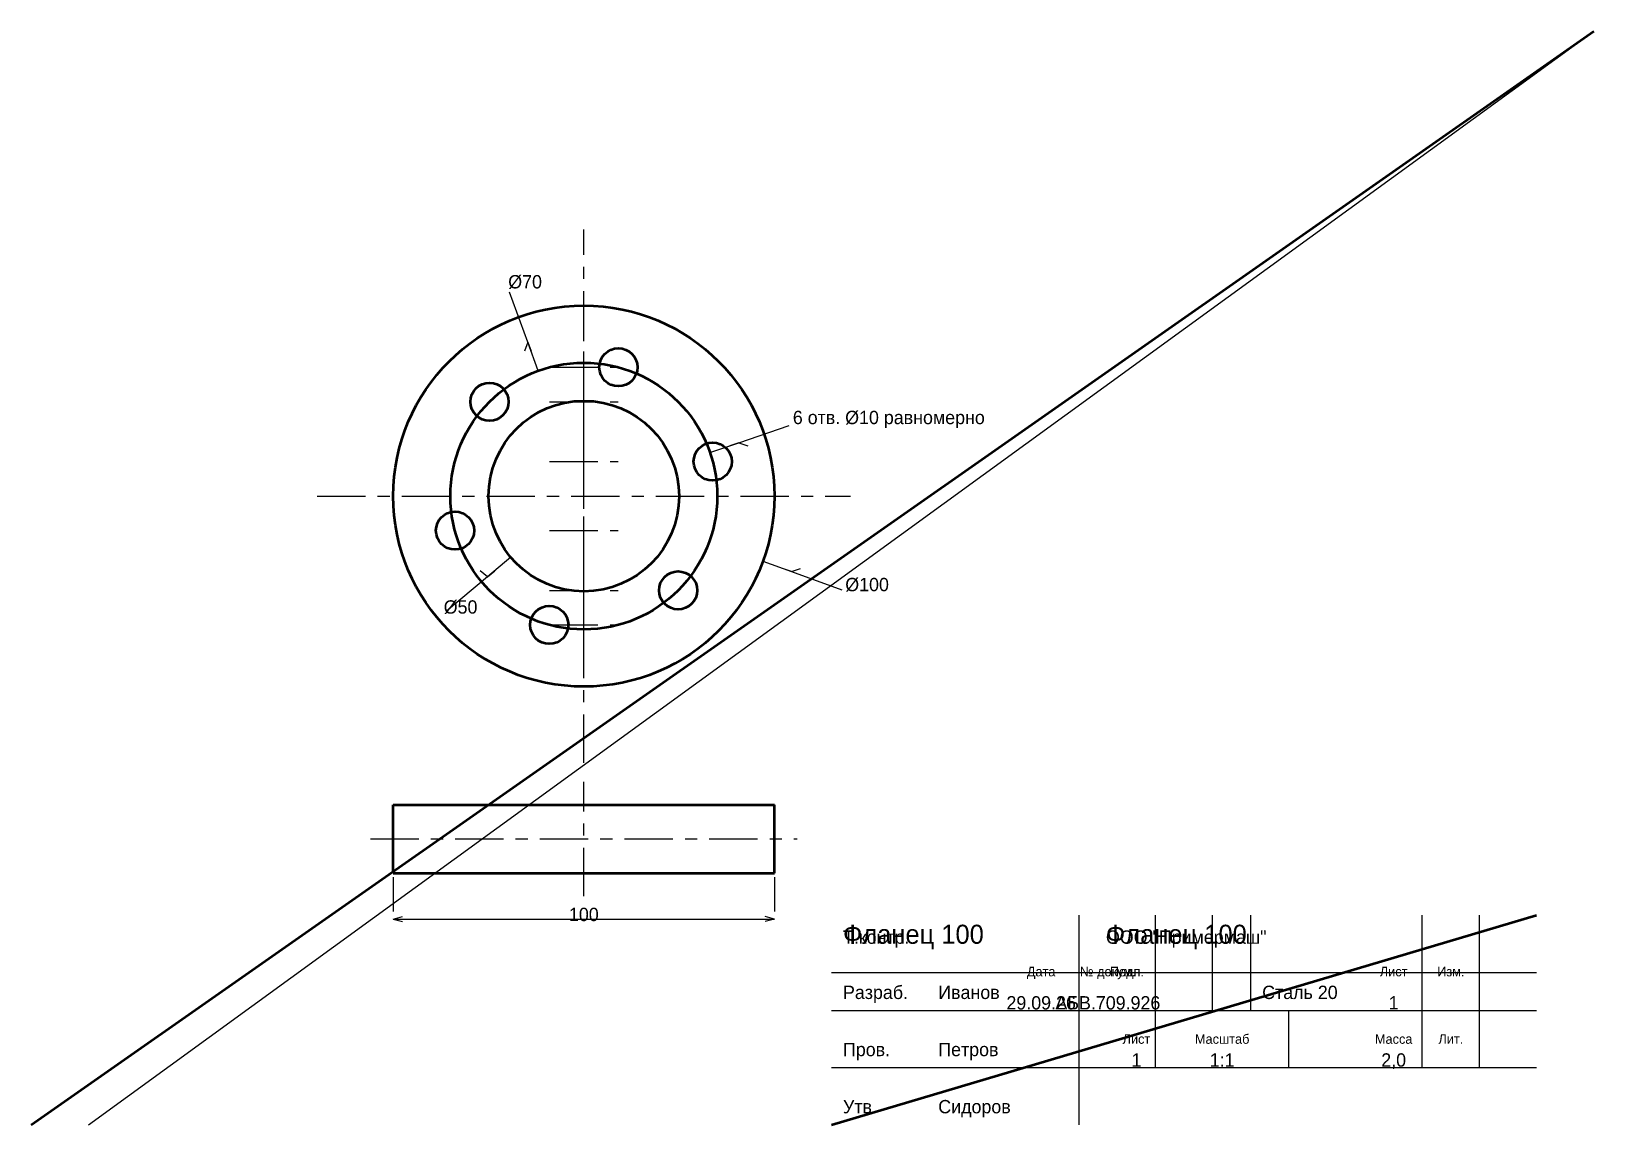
# Model space of a CAD drawing. Header units: millimetres. Extents: x 5 to 415, y 5 to 292.
import ezdxf
from ezdxf.enums import TextEntityAlignment as Align

# ---------------------------------------------------------------- set-up
doc = ezdxf.new("R2010")
doc.units = ezdxf.units.MM
doc.linetypes.add('CENTER', pattern=[22.225, 12.7, -3.175, 3.175, -3.175])
doc.linetypes.add('DASHED', pattern=[9, 6, -3])
for name, color, linetype, lineweight in [('AXIS', 7, 'CENTER', 25), ('DIMS', 7, 'CONTINUOUS', 25), ('MAIN', 7, 'CONTINUOUS', 50), ('TEXT', 7, 'CONTINUOUS', 25), ('THIN', 7, 'CONTINUOUS', 25)]:
    doc.layers.add(name, color=color, linetype=linetype, lineweight=lineweight)

msp = doc.modelspace()

# ---------------------------------------------------------------- linework, layer by layer
at = {"layer": 'AXIS', "linetype": 'CENTER', "lineweight": 25}
for p, q in [((150, 100), (150, 240)), ((150, 194.807), (150, 212.807)), ((141, 203.807), (159, 203.807)), ((150, 185.749), (150, 203.749)), ((141, 194.749), (159, 194.749)), ((150, 170.059), (150, 188.059)), ((141, 179.059), (159, 179.059)), ((80, 170), (220, 170)), ((150, 151.941), (150, 169.941)), ((141, 160.941), (159, 160.941)), ((150, 136.251), (150, 154.251)), ((141, 145.251), (159, 145.251)), ((150, 127.193), (150, 145.193)), ((141, 136.193), (159, 136.193)), ((150, 65), (150, 95)), ((94, 80), (206, 80))]:
    msp.add_line(p, q, dxfattribs=at)
at = {"layer": 'DIMS', "linetype": 'CONTINUOUS', "lineweight": 25}
for p, q in [((135.293, 210.407), (130.505, 223.562)), ((135.293, 210.407), (134.438, 208.058)), ((138.029, 202.889), (135.293, 210.407)), ((135.293, 210.407), (136.148, 208.058)), ((190.657, 183.999), (203.895, 188.557)), ((183.093, 181.395), (190.657, 183.999)), ((190.657, 183.999), (188.294, 183.186)), ((190.657, 183.999), (193.021, 183.186)), ((130.849, 153.93), (124.721, 148.788)), ((196.985, 152.899), (204.502, 150.163)), ((124.721, 148.788), (113.996, 139.789)), ((124.721, 148.788), (122.805, 150.395)), ((124.721, 148.788), (126.636, 150.395)), ((204.502, 150.163), (202.153, 151.018)), ((204.502, 150.163), (206.851, 151.018)), ((204.502, 150.163), (217.658, 145.375)), ((100, 70), (100, 61)), ((200, 70), (200, 61)), ((100, 59), (102.415, 59.647)), ((100, 59), (200, 59)), ((100, 59), (102.415, 58.353)), ((200, 59), (197.585, 59.647)), ((200, 59), (197.585, 58.353))]:
    msp.add_line(p, q, dxfattribs=at)
at = {"layer": 'MAIN', "linetype": 'CONTINUOUS', "lineweight": 50}
for p, q in [((5, 5), (415, 292)), ((100, 89), (200, 89)), ((100, 71), (100, 89)), ((200, 71), (200, 89)), ((100, 71), (200, 71)), ((215, 5), (400, 60))]:
    msp.add_line(p, q, dxfattribs=at)
for centre, radius in [((150, 170), 50), ((150, 170), 35), ((159.059, 203.807), 5), ((125.251, 194.749), 5), ((150, 170), 25), ((183.807, 179.059), 5), ((116.193, 160.941), 5), ((174.749, 145.251), 5), ((140.941, 136.193), 5)]:
    msp.add_circle(centre, radius, dxfattribs=at)
at = {"layer": 'THIN', "linetype": 'CONTINUOUS', "lineweight": 25}
for p, q in [((20, 5), (415, 292)), ((280, 5), (280, 60)), ((300, 35), (300, 60)), ((315, 35), (315, 60)), ((325, 35), (325, 60)), ((370, 35), (370, 60)), ((385, 35), (385, 60)), ((215, 45), (400, 45)), ((215, 35), (400, 35)), ((300, 20), (300, 35)), ((335, 20), (335, 35)), ((370, 20), (370, 35)), ((385, 20), (385, 35)), ((215, 20), (400, 20))]:
    msp.add_line(p, q, dxfattribs=at)
at = {"layer": 'THIN', "linetype": 'DASHED', "lineweight": 25}
for p, q in [((100, 71), (110, 71)), ((190, 71), (200, 71))]:
    msp.add_line(p, q, dxfattribs=at)

# ---------------------------------------------------------------- texts
at = {"layer": 'DIMS', "linetype": 'CONTINUOUS', "lineweight": 25}
for s, p in [('%%c70', (130.163, 224.502)), ('6 отв. %%c10 равномерно', (204.84, 188.883)), ('%%c100', (218.598, 145.033)), ('%%c50', (113.23, 139.146))]:
    msp.add_text(s, height=3.5, dxfattribs=at).set_placement(p)
msp.add_text('100', height=3.5, dxfattribs=at).set_placement((150, 60.2), align=Align.MIDDLE_CENTER)
at = {"layer": 'TEXT', "linetype": 'CONTINUOUS', "lineweight": 25}
for s, height, p in [('Фланец 100', 5, (218, 52.5)), ('Фланец 100', 5, (287, 52.5)), ('Т.контр.', 3.5, (218, 52.5)), ('ООО "Примермаш"', 3.5, (287, 52.5)), ('Разраб.', 3.5, (218, 38)), ('Иванов', 3.5, (243, 38)), ('Сталь 20', 3.5, (328, 38)), ('Пров.', 3.5, (218, 23)), ('Петров', 3.5, (243, 23)), ('Утв.', 3.5, (218, 8)), ('Сидоров', 3.5, (243, 8))]:
    msp.add_text(s, height=height, dxfattribs=at).set_placement(p)
for s, height, p in [('Дата', 2.5, (270, 45.2)), ('№ докум.', 2.5, (287.5, 45.2)), ('Подп.', 2.5, (292.5, 45.2)), ('Лист', 2.5, (362.5, 45.2)), ('Изм.', 2.5, (377.5, 45.2)), ('29.09.26', 3.5, (270, 37)), ('АБВ.709.926', 3.5, (287.5, 37)), ('1', 3.5, (362.5, 37)), ('Лист', 2.5, (295, 27.5)), ('Масштаб', 2.5, (317.5, 27.5)), ('Масса', 2.5, (362.5, 27.5)), ('Лит.', 2.5, (377.5, 27.5)), ('1', 3.5, (295, 22)), ('1:1', 3.5, (317.5, 22)), ('2,0', 3.5, (362.5, 22))]:
    msp.add_text(s, height=height, dxfattribs=at).set_placement(p, align=Align.MIDDLE_CENTER)

doc.saveas('drawing.dxf')
